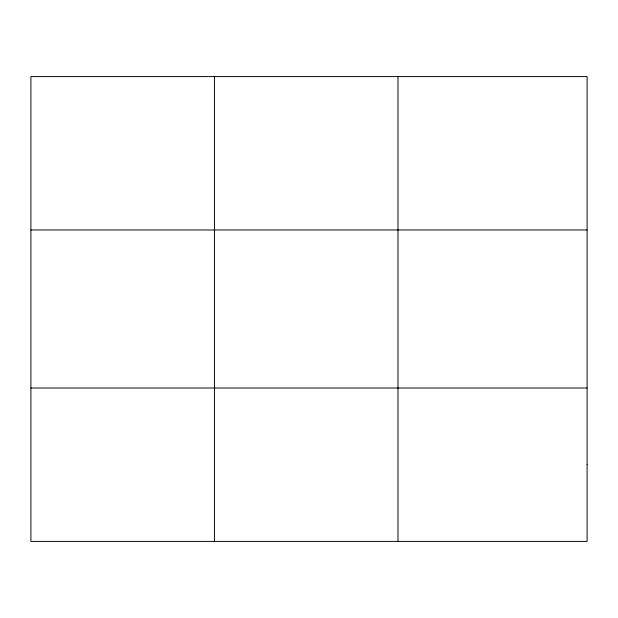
<?xml version="1.0" encoding="UTF-8"?>
<svg xmlns="http://www.w3.org/2000/svg" width="618" height="618" viewBox="0 0 618 618"><rect width="100%" height="100%" fill="white"/><g stroke="black" fill="none" stroke-linecap="round" stroke-linejoin="round"><path stroke-width="0.93" d="M214.446 76.593L214.446 541.407M397.992 76.593L397.992 541.407M30.9 229.981L587.1 229.981M30.9 388.019L587.1 388.019M587.1 464.713L587.1 541.407L30.9 541.407L30.9 76.593L587.1 76.593L587.1 464.713"/></g></svg>
